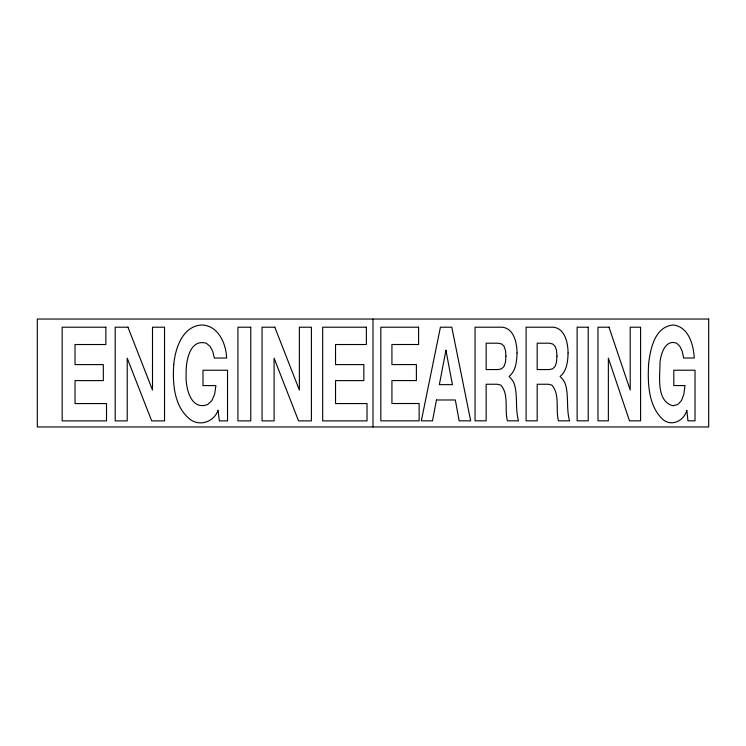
<?xml version="1.0" encoding="UTF-8"?>
<svg xmlns="http://www.w3.org/2000/svg" width="746" height="746" viewBox="0 0 746 746"><rect width="100%" height="100%" fill="white"/><g stroke="black" fill="none" stroke-linecap="round" stroke-linejoin="round"><path stroke-width="1.12" d="M373 319.036L373 426.964M648.582 364.3C647.696 383.052 648.115 405.237 662.541 419.196C671.363 427.206 684.166 420.819 686.824 410.216L687.952 420.837L695.02 420.837L695.02 370.212L673.815 370.212L673.815 385.561L684.987 385.561L683.858 394.233L681.48 400.574L677.853 404.463L672.967 405.749C655.743 401.32 660.126 375.471 659.996 362.481C660.732 353.986 665.385 338.88 676.697 343.263L679.82 346.219L682.189 351.133L683.644 358.015L694.246 358.015C693.603 344.922 688.511 326.394 672.967 324.976C654.615 326.907 650.251 349.24 648.582 364.3M173.771 364.328C172.466 383.369 173.921 406.328 189.932 419.252C199.797 426.852 214.121 421.826 218.037 410.272L219.343 420.893L227.53 420.893L227.53 370.249L202.987 370.249L202.987 385.598L215.911 385.598L214.615 394.27L211.864 400.621L207.658 404.509C190.249 411.055 185.372 386.642 186.127 374.445C185.707 362.677 189.158 338.264 206.316 343.281L209.934 346.228L212.675 351.152L214.354 358.043L226.625 358.043C226.169 343.785 218.345 325.62 201.998 324.976C182.621 325.899 175.338 348.065 173.771 364.328M517.043 353.035C516.801 361.334 515.934 370.855 509.052 376.506C511.56 378.809 513.714 381.607 514.637 385.104C517.752 396.797 515.206 409.19 518.526 420.837L507.429 420.837C504.352 409.302 509.173 394.671 500.836 385.104L497.246 384.246L486.15 384.246L486.15 420.837L475.053 420.837L475.053 327.205L502.263 327.205C514.162 328.482 516.959 343.197 517.043 353.035M568.07 353.035C567.837 361.334 566.96 370.855 560.087 376.506C562.596 378.809 564.75 381.607 565.673 385.104C568.778 396.797 566.242 409.19 569.562 420.837L558.456 420.837C555.388 409.302 560.209 394.671 551.872 385.104L548.282 384.246L537.185 384.246L537.185 420.837L526.089 420.837L526.089 327.205L553.299 327.205C565.198 328.482 567.995 343.197 568.07 353.035M505.947 356.187L505.462 362.286L504.035 366.417L501.648 368.776L498.309 369.559L486.15 369.559L486.15 343.197L498.309 343.197L501.648 343.971L504.035 346.284L505.462 350.303L505.947 356.187M556.973 356.187L556.497 362.286L555.071 366.417L552.683 368.776L549.345 369.559L537.185 369.559L537.185 343.197L549.345 343.197L552.683 343.971L555.071 346.284L556.497 350.303L556.973 356.187M436.457 399.987L432.503 420.837L421.331 420.837L440.42 327.205L451.796 327.205L470.67 420.837L459.154 420.837L455.33 399.987L436.457 399.987M445.931 350.284L439.357 384.638L452.43 384.638L445.931 350.284M708.7 319.036L37.3 319.036L37.3 426.964L708.7 426.964L708.7 319.036M105.857 327.205L62.17 327.205L62.17 420.893L106.519 420.893L106.519 403.577L75.02 403.577L75.02 380.609L103.321 380.609L103.321 364.598L75.02 364.598L75.02 344.521L105.857 344.521L105.857 327.205M127.958 327.205L115.192 327.205L115.192 420.893L127.221 420.893L127.221 358.173L151.68 420.893L164.53 420.893L164.53 327.205L152.501 327.205L152.501 390.055L127.958 327.205M250.768 327.205L237.918 327.205L237.918 420.893L250.768 420.893L250.768 327.205M274.817 327.205L262.06 327.205L262.06 420.893L274.09 420.893L274.09 358.173L298.549 420.893L311.399 420.893L311.399 327.205L299.37 327.205L299.37 390.055L274.817 327.205M366.379 327.205L322.682 327.205L322.682 420.893L367.032 420.893L367.032 403.577L335.532 403.577L335.532 380.609L363.843 380.609L363.843 364.598L335.532 364.598L335.532 344.521L366.379 344.521L366.379 327.205M418.581 327.205L380.833 327.205L380.833 420.837L419.14 420.837L419.14 403.521L391.93 403.521L391.93 380.572L416.389 380.572L416.389 364.58L391.93 364.58L391.93 344.512L418.581 344.512L418.581 327.205M588.221 327.205L577.124 327.205L577.124 420.837L588.221 420.837L588.221 327.205M608.997 327.205L597.975 327.205L597.975 420.837L608.363 420.837L608.363 358.155L629.493 420.837L640.59 420.837L640.59 327.205L630.202 327.205L630.202 390.018L608.997 327.205"/></g></svg>
